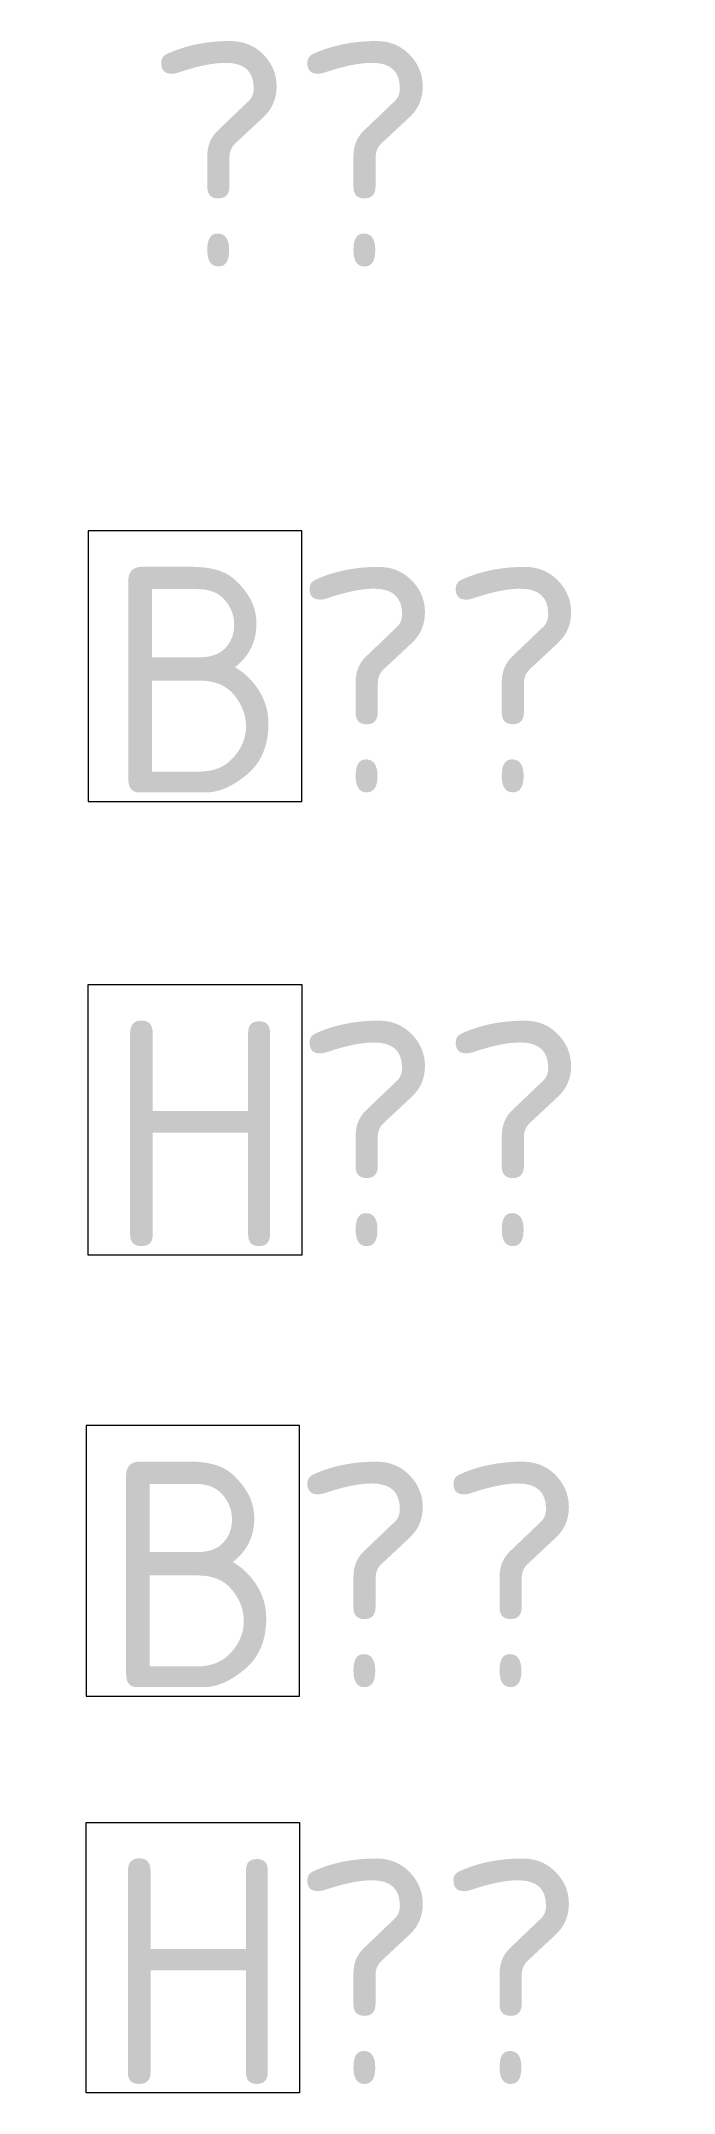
# Model space of a CAD drawing. Header units: millimetres. Extents: x -0.2 to 2.61, y -5.32 to 3.78.
import ezdxf
from ezdxf.enums import TextEntityAlignment as Align

# ---------------------------------------------------------------- set-up
doc = ezdxf.new("R2010")
doc.units = ezdxf.units.MM
doc.styles.add('GOST-2.304_Type-B', font='')
doc.styles.get('GOST-2.304_Type-B').set_extended_font_data('GOST Common')

# ---------------------------------------------------------------- blocks, each defined once
blk = doc.blocks.new('*U4')
at = {"color": 0, "lineweight": 15}
blk.add_lwpolyline([(0, 0, 0, 0, 0), (0.948, 0, 0, 0, 0), (1.452, 0, 0.4, 0, 0), (2.4, 0, 0, 0, 0)], format="xyseb", dxfattribs=at)
at = {"color": 0, "style": 'GOST-2.304_Type-B'}
blk.add_attdef('ОТКЛ', text='', height=1, dxfattribs=at).set_placement((0.914, 0.32), align=Align.CENTER)
blk = doc.blocks.new('*U5')
at = {"color": 6, "lineweight": 9}
blk.add_lwpolyline([(0.948, 0.28), (0.948, 1.48), (0, 1.48), (0, 0.28)], close=True, dxfattribs=at)
at = {"color": 0, "lineweight": 15}
blk.add_lwpolyline([(0, 0, 0, 0, 0), (0.948, 0, 0, 0, 0), (1.452, 0, 0.4, 0, 0), (2.4, 0, 0, 0, 0)], format="xyseb", dxfattribs=at)
at = {"color": 5, "lineweight": 9}
blk.add_lwpolyline([(0.948, -0.28), (0.948, -1.48), (0, -1.48), (0, -0.28)], close=True, dxfattribs=at)
at = {"color": 6, "lineweight": 15, "style": 'GOST-2.304_Type-B'}
blk.add_text('В', height=1, dxfattribs=at).set_placement((0.074, 0.32))
at = {"color": 5, "style": 'GOST-2.304_Type-B'}
blk.add_text('Н', height=1, dxfattribs=at).set_placement((0.074, -1.44))
at = {"color": 0, "style": 'GOST-2.304_Type-B'}
for tag, p in [('ОТКЛВЕРХ', (0.914, 0.32)), ('ОТКЛНИЗ', (0.914, -1.44))]:
    blk.add_attdef(tag, p, '', height=1, dxfattribs=at)
blk = doc.blocks.new('*U10')
at = {"color": 6, "lineweight": 9}
blk.add_lwpolyline([(0.948, 0.4063), (0.948, 1.6063), (0, 1.6063), (0, 0.4063)], close=True, dxfattribs=at)
at = {"color": 0, "lineweight": 15}
for points in [[(0, 0.1263, 0, 0, 0), (0.948, 0.1263, 0, 0, 0), (1.452, 0.1263, 0.4, 0, 0), (2.4, 0.1263, 0, 0, 0)], [(2.4, -0.1263, 0, 0, 0), (1.452, -0.1263, 0, 0, 0), (0.948, -0.1263, 0.4, 0, 0), (0, -0.1263, 0, 0, 0)]]:
    blk.add_lwpolyline(points, format="xyseb", dxfattribs=at)
at = {"color": 5, "lineweight": 9}
blk.add_lwpolyline([(0.948, -0.4063), (0.948, -1.6063), (0, -1.6063), (0, -0.4063)], close=True, dxfattribs=at)
at = {"color": 6, "style": 'GOST-2.304_Type-B'}
blk.add_text('В', height=1, dxfattribs=at).set_placement((0.074, 0.4463))
at = {"color": 5, "style": 'GOST-2.304_Type-B'}
blk.add_text('Н', height=1, dxfattribs=at).set_placement((0.074, -1.5663))
at = {"color": 0, "style": 'GOST-2.304_Type-B'}
for tag, p in [('ОТКЛВЕРХ', (0.914, 0.4463)), ('ОТКЛНИЗ', (0.914, -1.5663))]:
    blk.add_attdef(tag, p, '', height=1, dxfattribs=at)

msp = doc.modelspace()

# ---------------------------------------------------------------- block references
for name, p, values in [('*U4', (0, 2.4635), {'ОТКЛ': '??'}), ('*U10', (0.0098, 0.0048), {'ОТКЛНИЗ': '??', 'ОТКЛВЕРХ': '??'}), ('*U5', (0, -3.8375), {'ОТКЛНИЗ': '??', 'ОТКЛВЕРХ': '??'})]:
    msp.add_blockref(name, p).add_auto_attribs(values)

doc.saveas('drawing.dxf')
